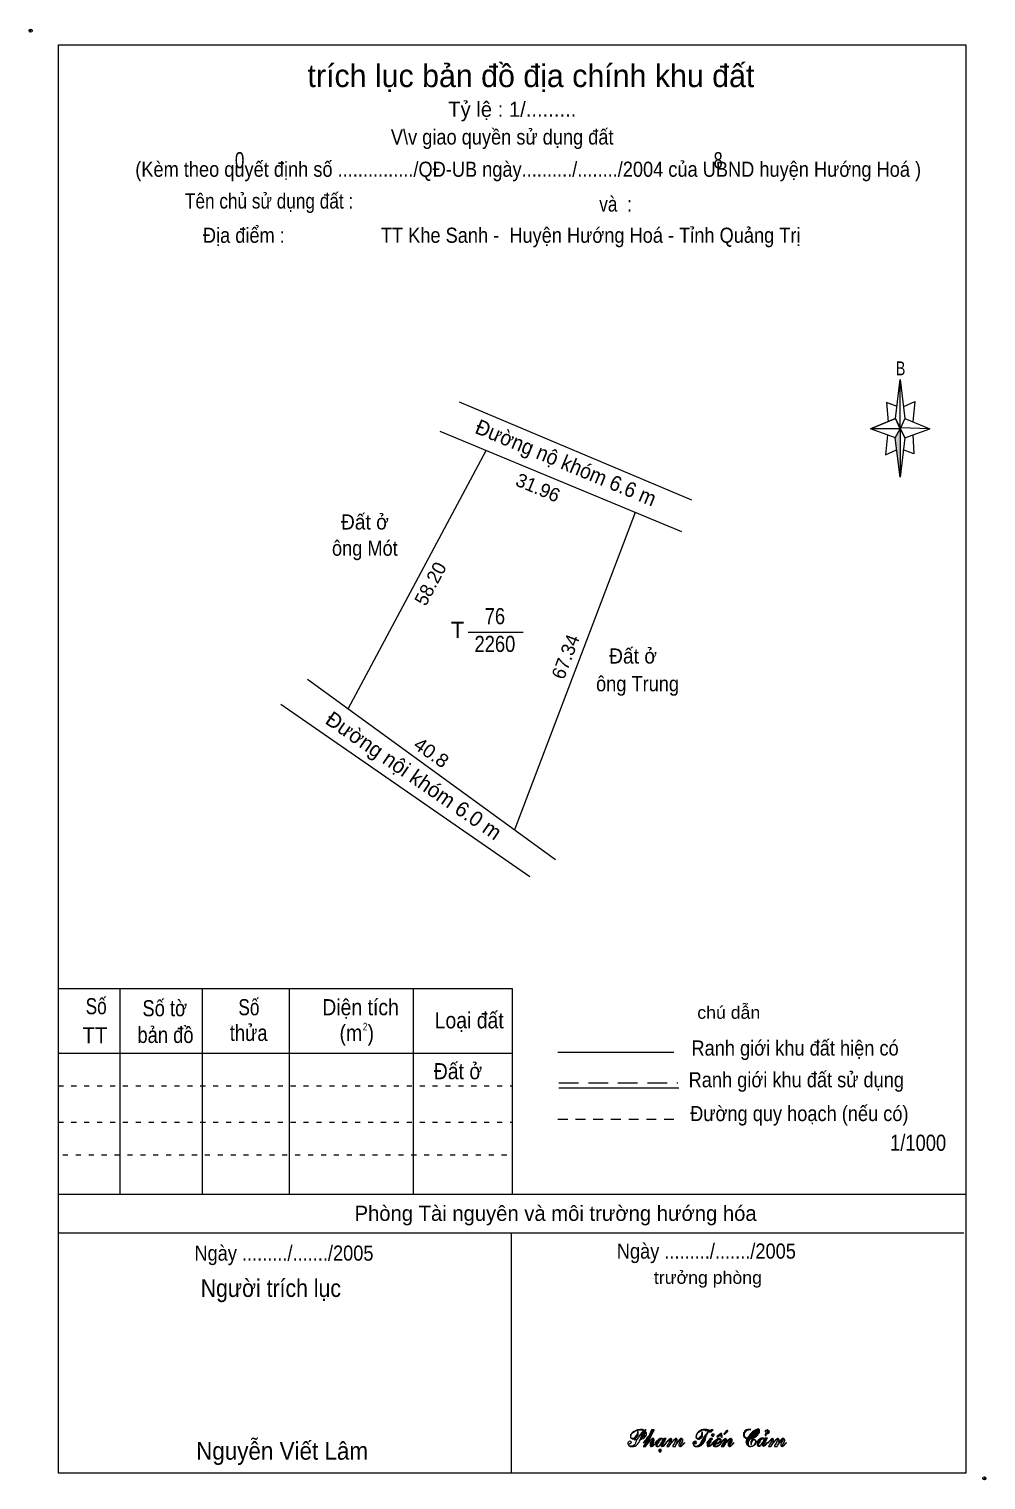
# Model space of a CAD drawing. Header units: centimetres. Extents: x 0.4 to 41.3, y 0.7 to 29.8.
# Drawn here: x 0.42 to 19.4, y 0.97 to 29.76 of the extents above; entities that cross this region are included whole.
import ezdxf
from ezdxf.enums import TextEntityAlignment as Align

# ---------------------------------------------------------------- set-up
doc = ezdxf.new("R2010")
doc.units = ezdxf.units.CM
doc.header["$LTSCALE"] = 0.13
doc.header["$PDMODE"] = 32
doc.header["$PDSIZE"] = 0.065
for name, pattern in [('DOTTED', [1.5, 0.3, -1.2]), ('MEDIUM_DASHED', [4.5, 3, -1.5]), ('SHORT_DASHED', [2.7, 1.5, -1.2])]:
    doc.linetypes.add(name, pattern=pattern)
for name, color, linetype, lineweight in [('1', 7, 'DOTTED', 13), ('22', 7, 'Continuous', 13), ('33', 7, 'Continuous', 13), ('5', 7, 'Continuous', 13)]:
    doc.layers.add(name, color=color, linetype=linetype, lineweight=lineweight)
for name, color, linetype in [('2', 7, 'Continuous'), ('34', 7, 'Continuous'), ('51', 7, 'Continuous')]:
    doc.layers.add(name, color=color, linetype=linetype)

msp = doc.modelspace()

# ---------------------------------------------------------------- hatches: boundary and pattern name
at = {"layer": '5'}
for points in [[(17.7, 21.83), (17.7, 20.87), (17.6, 21.65)], [(12.59, 1.81), (12.57, 1.8), (12.55, 1.79), (12.56, 1.82), (12.57, 1.85), (12.57, 1.87), (12.58, 1.88), (12.59, 1.9), (12.6, 1.92), (12.62, 1.94), (12.63, 1.93), (12.64, 1.9), (12.64, 1.89), (12.63, 1.88), (12.62, 1.85), (12.61, 1.83)], [(12.73, 1.87), (12.72, 1.85), (12.68, 1.81), (12.65, 1.76), (12.61, 1.71), (12.61, 1.7), (12.64, 1.75), (12.67, 1.78), (12.69, 1.81), (12.7, 1.81), (12.7, 1.81), (12.69, 1.79), (12.67, 1.75), (12.65, 1.72), (12.64, 1.7), (12.62, 1.66), (12.6, 1.63), (12.65, 1.63), (12.67, 1.66), (12.7, 1.7), (12.75, 1.76), (12.77, 1.78), (12.79, 1.79), (12.79, 1.78), (12.78, 1.76), (12.75, 1.71), (12.74, 1.69), (12.74, 1.67), (12.74, 1.65), (12.75, 1.64), (12.75, 1.63), (12.77, 1.63), (12.79, 1.64), (12.81, 1.66), (12.85, 1.7), (12.85, 1.71), (12.83, 1.68), (12.81, 1.67), (12.8, 1.65), (12.78, 1.64), (12.77, 1.64), (12.76, 1.64), (12.76, 1.64), (12.77, 1.65), (12.77, 1.65), (12.79, 1.68), (12.81, 1.72), (12.82, 1.76), (12.81, 1.78), (12.81, 1.79), (12.8, 1.79), (12.78, 1.79), (12.76, 1.77), (12.71, 1.72), (12.68, 1.69), (12.68, 1.68), (12.68, 1.69), (12.76, 1.84), (12.81, 1.94), (12.82, 1.95), (12.82, 1.96), (12.82, 1.96), (12.81, 1.96), (12.81, 1.96), (12.77, 1.96), (12.73, 1.87)], [(12.84, 1.71), (12.91, 1.71), (12.91, 1.72), (12.91, 1.72), (12.92, 1.74), (12.93, 1.76), (12.95, 1.77), (12.96, 1.79), (12.97, 1.79), (12.98, 1.79), (12.99, 1.78), (12.99, 1.77), (12.98, 1.75), (12.97, 1.71), (13.01, 1.71), (13.03, 1.74), (13.03, 1.74), (13.03, 1.74), (13.03, 1.75), (13.04, 1.75), (13.04, 1.76), (13.04, 1.76), (13.05, 1.78), (13.06, 1.79), (13.06, 1.79), (13.05, 1.79), (13.04, 1.79), (13.03, 1.79), (13.02, 1.79), (13.02, 1.79), (13.01, 1.79), (13, 1.78), (13, 1.77), (12.99, 1.78), (12.98, 1.79), (12.96, 1.79), (12.94, 1.79), (12.92, 1.78), (12.87, 1.74), (12.86, 1.73), (12.85, 1.72), (12.85, 1.72)], [(13.1, 1.75), (13.13, 1.77), (13.14, 1.79), (13.15, 1.78), (13.13, 1.74), (13.12, 1.72), (13.11, 1.7), (13.08, 1.65), (13.07, 1.63), (13.07, 1.63), (13.08, 1.63), (13.1, 1.63), (13.11, 1.63), (13.12, 1.64), (13.14, 1.67), (13.16, 1.7), (13.18, 1.72), (13.22, 1.77), (13.25, 1.79), (13.25, 1.78), (13.22, 1.7), (13.19, 1.65), (13.19, 1.63), (13.19, 1.63), (13.19, 1.63), (13.2, 1.63), (13.21, 1.63), (13.22, 1.63), (13.23, 1.63), (13.24, 1.63), (13.25, 1.66), (13.31, 1.74), (13.34, 1.78), (13.36, 1.79), (13.36, 1.78), (13.35, 1.75), (13.32, 1.71), (13.32, 1.69), (13.31, 1.68), (13.31, 1.67), (13.31, 1.65), (13.32, 1.64), (13.33, 1.63), (13.34, 1.63), (13.36, 1.64), (13.38, 1.66), (13.42, 1.7), (13.42, 1.71), (13.42, 1.7), (13.41, 1.7), (13.4, 1.69), (13.37, 1.65), (13.36, 1.64), (13.34, 1.64), (13.34, 1.64), (13.35, 1.67), (13.38, 1.72), (13.39, 1.75), (13.39, 1.77), (13.38, 1.78), (13.37, 1.79), (13.36, 1.79), (13.34, 1.79), (13.32, 1.77), (13.28, 1.72), (13.27, 1.71), (13.27, 1.71), (13.27, 1.71), (13.27, 1.71), (13.27, 1.72), (13.28, 1.76), (13.27, 1.78), (13.26, 1.79), (13.24, 1.79), (13.22, 1.77), (13.17, 1.72), (13.16, 1.71), (13.16, 1.71), (13.16, 1.71), (13.16, 1.72), (13.17, 1.77), (13.17, 1.78), (13.15, 1.79), (13.12, 1.78), (13.09, 1.74), (13.06, 1.71), (13.06, 1.7)], [(13.74, 1.69), (13.7, 1.65), (13.68, 1.64), (13.67, 1.64), (13.66, 1.63), (13.63, 1.64), (13.61, 1.65), (13.61, 1.66), (13.61, 1.68), (13.63, 1.69), (13.65, 1.69), (13.66, 1.71), (13.65, 1.73), (13.63, 1.74), (13.62, 1.73), (13.6, 1.72), (13.59, 1.71), (13.59, 1.69), (13.6, 1.67), (13.61, 1.65), (13.64, 1.63), (13.67, 1.63), (13.7, 1.63), (13.72, 1.64), (13.74, 1.65), (13.76, 1.66), (13.79, 1.69), (13.82, 1.73), (13.83, 1.75), (13.84, 1.78), (13.85, 1.83), (13.86, 1.86), (13.88, 1.89), (13.89, 1.91), (13.89, 1.91), (13.88, 1.91), (13.85, 1.88), (13.83, 1.86), (13.82, 1.84), (13.79, 1.79), (13.76, 1.74), (13.74, 1.69)], [(13.77, 1.92), (13.76, 1.88), (13.76, 1.86), (13.76, 1.86), (13.75, 1.84), (13.72, 1.81), (13.7, 1.79), (13.69, 1.79), (13.67, 1.79), (13.66, 1.8), (13.65, 1.82), (13.66, 1.85), (13.67, 1.87), (13.68, 1.9), (13.71, 1.92), (13.75, 1.95), (13.78, 1.96), (13.8, 1.96), (13.82, 1.96), (13.84, 1.95), (13.85, 1.95), (13.86, 1.95), (13.88, 1.94), (13.91, 1.92), (13.93, 1.92), (13.95, 1.92), (13.96, 1.93), (13.98, 1.95), (13.99, 1.96), (13.99, 1.96), (13.98, 1.96), (13.97, 1.96), (13.96, 1.96), (13.94, 1.95), (13.89, 1.96), (13.86, 1.97), (13.83, 1.97), (13.79, 1.97), (13.76, 1.96), (13.73, 1.94), (13.7, 1.92), (13.68, 1.9), (13.66, 1.87), (13.65, 1.85), (13.65, 1.82), (13.65, 1.81), (13.66, 1.8), (13.67, 1.79), (13.69, 1.78), (13.71, 1.78), (13.73, 1.79), (13.75, 1.8), (13.77, 1.82), (13.78, 1.84), (13.78, 1.87), (13.78, 1.9), (13.77, 1.92), (13.77, 1.92)], [(13.91, 1.76), (13.91, 1.76), (13.91, 1.75), (13.9, 1.74), (13.89, 1.71), (13.87, 1.68), (13.87, 1.66), (13.87, 1.65), (13.88, 1.64), (13.88, 1.63), (13.89, 1.63), (13.92, 1.64), (13.95, 1.66), (13.97, 1.68), (13.98, 1.7), (13.98, 1.71), (13.97, 1.69), (13.95, 1.67), (13.92, 1.64), (13.9, 1.64), (13.9, 1.64), (13.91, 1.67), (13.95, 1.74), (13.95, 1.75), (13.96, 1.77), (13.98, 1.78), (13.98, 1.79), (13.97, 1.79), (13.93, 1.79), (13.9, 1.75), (13.86, 1.7), (13.86, 1.7)], [(13.96, 1.85), (13.97, 1.84), (13.99, 1.84), (14, 1.84), (14.01, 1.87), (14.01, 1.88), (13.99, 1.88), (13.97, 1.88), (13.96, 1.87)], [(14.01, 1.73), (14, 1.73), (14, 1.72), (13.99, 1.71), (13.99, 1.71), (13.98, 1.7), (13.98, 1.7), (13.98, 1.7), (13.98, 1.69), (13.99, 1.7), (13.99, 1.7), (13.99, 1.69), (13.99, 1.69), (13.99, 1.68), (13.99, 1.68), (13.99, 1.67), (13.99, 1.66), (14, 1.64), (14.02, 1.63), (14.04, 1.63), (14.06, 1.63), (14.07, 1.63), (14.07, 1.64), (14.08, 1.64), (14.09, 1.64), (14.1, 1.65), (14.11, 1.66), (14.11, 1.66), (14.12, 1.66), (14.12, 1.67), (14.13, 1.68), (14.14, 1.68), (14.14, 1.68), (14.14, 1.69), (14.15, 1.69), (14.15, 1.7), (14.13, 1.68), (14.12, 1.67), (14.11, 1.66), (14.09, 1.65), (14.07, 1.64), (14.06, 1.64), (14.05, 1.63), (14.03, 1.64), (14.03, 1.65), (14.03, 1.66), (14.03, 1.66), (14.03, 1.67), (14.03, 1.67), (14.04, 1.68), (14.04, 1.68), (14.04, 1.68), (14.06, 1.69), (14.09, 1.69), (14.1, 1.7), (14.11, 1.71), (14.12, 1.71), (14.13, 1.72), (14.14, 1.73), (14.12, 1.73), (14.11, 1.73), (14.11, 1.72), (14.07, 1.69), (14.04, 1.69), (14.04, 1.69), (14.05, 1.71), (14.06, 1.72), (14.06, 1.73)], [(14.01, 1.73), (14.06, 1.73), (14.06, 1.74), (14.07, 1.74), (14.07, 1.75), (14.08, 1.76), (14.1, 1.78), (14.12, 1.78), (14.12, 1.78), (14.13, 1.77), (14.13, 1.75), (14.12, 1.73), (14.14, 1.73), (14.15, 1.74), (14.15, 1.76), (14.15, 1.77), (14.14, 1.78), (14.13, 1.79), (14.11, 1.79), (14.08, 1.79), (14.06, 1.77)], [(14.06, 1.83), (14.07, 1.82), (14.13, 1.85), (14.16, 1.81), (14.17, 1.82), (14.16, 1.89), (14.14, 1.89)], [(14.24, 1.79), (14.21, 1.78), (14.19, 1.75), (14.15, 1.71), (14.15, 1.7), (14.19, 1.75), (14.2, 1.77), (14.21, 1.78), (14.23, 1.79), (14.23, 1.79), (14.23, 1.78), (14.23, 1.78), (14.21, 1.74), (14.19, 1.7), (14.16, 1.65), (14.15, 1.63), (14.15, 1.63), (14.16, 1.63), (14.16, 1.63), (14.17, 1.63), (14.19, 1.63), (14.2, 1.63), (14.22, 1.66), (14.25, 1.71), (14.27, 1.72), (14.28, 1.74), (14.3, 1.77), (14.32, 1.79), (14.34, 1.79), (14.34, 1.78), (14.33, 1.75), (14.3, 1.71), (14.29, 1.69), (14.29, 1.67), (14.29, 1.65), (14.3, 1.64), (14.31, 1.63), (14.32, 1.63), (14.34, 1.64), (14.36, 1.66), (14.4, 1.7), (14.4, 1.71), (14.38, 1.69), (14.35, 1.65), (14.33, 1.64), (14.32, 1.63), (14.31, 1.64), (14.33, 1.67), (14.36, 1.72), (14.37, 1.74), (14.37, 1.75), (14.37, 1.77), (14.36, 1.78), (14.35, 1.79), (14.34, 1.79), (14.31, 1.77), (14.26, 1.72), (14.25, 1.71), (14.24, 1.7), (14.25, 1.71), (14.25, 1.72), (14.25, 1.73), (14.26, 1.75), (14.26, 1.76), (14.26, 1.77), (14.25, 1.78), (14.24, 1.79)], [(14.2, 1.88), (14.22, 1.88), (14.27, 1.92), (14.28, 1.93), (14.28, 1.94), (14.28, 1.95), (14.27, 1.95), (14.25, 1.94)], [(14.71, 1.97), (14.72, 1.97), (14.73, 1.97), (14.74, 1.97), (14.74, 1.97), (14.73, 1.97), (14.71, 1.97), (14.68, 1.97), (14.66, 1.96), (14.65, 1.96), (14.62, 1.94), (14.61, 1.92), (14.59, 1.9), (14.59, 1.87), (14.59, 1.85), (14.6, 1.83), (14.64, 1.8), (14.66, 1.79), (14.66, 1.78), (14.65, 1.77), (14.64, 1.72), (14.65, 1.7), (14.65, 1.68), (14.67, 1.66), (14.69, 1.64), (14.71, 1.63), (14.74, 1.63), (14.76, 1.64), (14.79, 1.65), (14.81, 1.66), (14.83, 1.68), (14.84, 1.71), (14.84, 1.73), (14.84, 1.75), (14.83, 1.76), (14.82, 1.77), (14.8, 1.77), (14.78, 1.77), (14.76, 1.76), (14.74, 1.73), (14.74, 1.7), (14.74, 1.7), (14.74, 1.68), (14.75, 1.67), (14.75, 1.68), (14.75, 1.7), (14.75, 1.71), (14.76, 1.72), (14.77, 1.74), (14.78, 1.76), (14.81, 1.77), (14.82, 1.76), (14.83, 1.75), (14.84, 1.73), (14.83, 1.71), (14.82, 1.69), (14.81, 1.67), (14.79, 1.65), (14.77, 1.63), (14.74, 1.63), (14.72, 1.63), (14.7, 1.64), (14.69, 1.66), (14.69, 1.68), (14.69, 1.71), (14.7, 1.74), (14.73, 1.79), (14.76, 1.79), (14.78, 1.8), (14.82, 1.82), (14.85, 1.84), (14.87, 1.86), (14.89, 1.89), (14.91, 1.91), (14.91, 1.94), (14.91, 1.96), (14.9, 1.97), (14.89, 1.98), (14.88, 1.98), (14.85, 1.97), (14.81, 1.95), (14.77, 1.92), (14.74, 1.89), (14.72, 1.87), (14.71, 1.85), (14.69, 1.83), (14.68, 1.81), (14.67, 1.8), (14.67, 1.79), (14.65, 1.8), (14.62, 1.82), (14.61, 1.83), (14.61, 1.85), (14.61, 1.88), (14.62, 1.9), (14.64, 1.93), (14.66, 1.95), (14.69, 1.96)], [(14.85, 1.86), (14.81, 1.83), (14.77, 1.81), (14.75, 1.8), (14.73, 1.8), (14.75, 1.84), (14.8, 1.91), (14.82, 1.94), (14.84, 1.96), (14.86, 1.97), (14.88, 1.97), (14.89, 1.97), (14.9, 1.95), (14.89, 1.93), (14.88, 1.91)], [(14.85, 1.72), (14.92, 1.72), (14.92, 1.73), (14.92, 1.73), (14.93, 1.75), (14.94, 1.77), (14.96, 1.78), (14.97, 1.8), (14.98, 1.8), (14.99, 1.8), (15, 1.79), (15, 1.78), (14.99, 1.76), (14.98, 1.72), (15.02, 1.72), (15.04, 1.75), (15.04, 1.75), (15.04, 1.75), (15.04, 1.76), (15.05, 1.76), (15.05, 1.77), (15.05, 1.77), (15.06, 1.79), (15.07, 1.8), (15.07, 1.8), (15.06, 1.8), (15.05, 1.8), (15.04, 1.8), (15.03, 1.8), (15.03, 1.8), (15.02, 1.8), (15.01, 1.79), (15.01, 1.78), (15, 1.79), (14.99, 1.8), (14.97, 1.8), (14.95, 1.8), (14.93, 1.79), (14.88, 1.75), (14.87, 1.74), (14.86, 1.73), (14.86, 1.73)], [(15.02, 1.86), (15.02, 1.86), (15.02, 1.85), (15.03, 1.85), (15.03, 1.85), (15.03, 1.85), (15.04, 1.85), (15.04, 1.85), (15.04, 1.85), (15.04, 1.86), (15.03, 1.86), (15.03, 1.86), (15.03, 1.87), (15.03, 1.87), (15.03, 1.87), (15.03, 1.88), (15.04, 1.88), (15.05, 1.88), (15.06, 1.89), (15.07, 1.89), (15.08, 1.89), (15.09, 1.9), (15.1, 1.9), (15.1, 1.91), (15.11, 1.92), (15.11, 1.93), (15.1, 1.93), (15.1, 1.94), (15.1, 1.94), (15.09, 1.95), (15.09, 1.95), (15.08, 1.95), (15.07, 1.96), (15.06, 1.96), (15.05, 1.95), (15.04, 1.95), (15.03, 1.95), (15.03, 1.95), (15.02, 1.94), (15.02, 1.94), (15.02, 1.93), (15.02, 1.93), (15.02, 1.92), (15.03, 1.92), (15.03, 1.93), (15.04, 1.94), (15.05, 1.94), (15.06, 1.94), (15.07, 1.94), (15.07, 1.94), (15.08, 1.93), (15.08, 1.92), (15.07, 1.92), (15.07, 1.91), (15.05, 1.9), (15.04, 1.89), (15.03, 1.89), (15.03, 1.88), (15.02, 1.88), (15.02, 1.88), (15.02, 1.88), (15.02, 1.87)], [(15.12, 1.75), (15.15, 1.77), (15.16, 1.79), (15.17, 1.78), (15.15, 1.74), (15.14, 1.72), (15.13, 1.7), (15.1, 1.65), (15.09, 1.63), (15.09, 1.63), (15.1, 1.63), (15.12, 1.63), (15.13, 1.63), (15.14, 1.64), (15.16, 1.67), (15.18, 1.7), (15.2, 1.72), (15.24, 1.77), (15.27, 1.79), (15.27, 1.78), (15.24, 1.7), (15.21, 1.65), (15.21, 1.63), (15.21, 1.63), (15.21, 1.63), (15.22, 1.63), (15.23, 1.63), (15.24, 1.63), (15.25, 1.63), (15.26, 1.63), (15.27, 1.66), (15.33, 1.74), (15.36, 1.78), (15.38, 1.79), (15.38, 1.78), (15.37, 1.75), (15.34, 1.71), (15.34, 1.69), (15.33, 1.68), (15.33, 1.67), (15.33, 1.65), (15.34, 1.64), (15.35, 1.63), (15.36, 1.63), (15.38, 1.64), (15.4, 1.66), (15.44, 1.7), (15.44, 1.71), (15.44, 1.7), (15.43, 1.7), (15.42, 1.69), (15.39, 1.65), (15.38, 1.64), (15.36, 1.64), (15.36, 1.64), (15.37, 1.67), (15.4, 1.72), (15.41, 1.75), (15.41, 1.77), (15.4, 1.78), (15.39, 1.79), (15.38, 1.79), (15.36, 1.79), (15.34, 1.77), (15.3, 1.72), (15.29, 1.71), (15.29, 1.71), (15.29, 1.71), (15.29, 1.71), (15.29, 1.72), (15.3, 1.76), (15.29, 1.78), (15.28, 1.79), (15.26, 1.79), (15.24, 1.77), (15.19, 1.72), (15.18, 1.71), (15.18, 1.71), (15.18, 1.71), (15.18, 1.72), (15.19, 1.77), (15.19, 1.78), (15.17, 1.79), (15.14, 1.78), (15.11, 1.74), (15.08, 1.71), (15.08, 1.7)], [(12.84, 1.71), (12.84, 1.71), (12.84, 1.71), (12.84, 1.7), (12.84, 1.7), (12.85, 1.7), (12.85, 1.71), (12.85, 1.71), (12.85, 1.71), (12.85, 1.69), (12.85, 1.68), (12.85, 1.66), (12.86, 1.64), (12.87, 1.63), (12.89, 1.63), (12.9, 1.63), (12.92, 1.64), (12.94, 1.66), (12.95, 1.67), (12.95, 1.68), (12.95, 1.66), (12.96, 1.65), (12.96, 1.64), (12.97, 1.63), (12.98, 1.63), (13.01, 1.64), (13.04, 1.67), (13.06, 1.7), (13.06, 1.71), (13.03, 1.68), (13.02, 1.66), (13.01, 1.65), (13, 1.64), (12.99, 1.64), (12.98, 1.64), (12.98, 1.64), (12.98, 1.65), (12.99, 1.66), (13.01, 1.71), (12.97, 1.71), (12.96, 1.71), (12.95, 1.69), (12.94, 1.68), (12.93, 1.66), (12.91, 1.64), (12.89, 1.63), (12.88, 1.64), (12.88, 1.65), (12.88, 1.67), (12.9, 1.7), (12.91, 1.71)], [(12.91, 1.54), (12.91, 1.54), (12.92, 1.53), (12.93, 1.52), (12.95, 1.53), (12.96, 1.54), (12.96, 1.56), (12.96, 1.57), (12.94, 1.57), (12.93, 1.57), (12.92, 1.57), (12.91, 1.56)], [(14.85, 1.72), (14.85, 1.72), (14.85, 1.72), (14.85, 1.71), (14.85, 1.71), (14.86, 1.71), (14.86, 1.72), (14.86, 1.72), (14.86, 1.72), (14.86, 1.7), (14.86, 1.69), (14.86, 1.67), (14.87, 1.65), (14.88, 1.64), (14.9, 1.64), (14.91, 1.64), (14.93, 1.65), (14.95, 1.67), (14.96, 1.68), (14.96, 1.69), (14.96, 1.67), (14.97, 1.66), (14.97, 1.65), (14.98, 1.64), (14.99, 1.64), (15.02, 1.65), (15.05, 1.68), (15.07, 1.71), (15.07, 1.72), (15.04, 1.69), (15.03, 1.67), (15.02, 1.66), (15.01, 1.65), (15, 1.65), (14.99, 1.65), (14.99, 1.65), (14.99, 1.66), (15, 1.67), (15.02, 1.72), (14.98, 1.72), (14.97, 1.72), (14.96, 1.7), (14.95, 1.69), (14.94, 1.67), (14.92, 1.65), (14.9, 1.64), (14.89, 1.65), (14.89, 1.66), (14.89, 1.68), (14.91, 1.71), (14.92, 1.72)]]:
    msp.add_hatch(color=256, dxfattribs=at).paths.add_polyline_path(points)

# ---------------------------------------------------------------- linework, layer by layer
at = {"layer": '1', "linetype": 'Continuous'}
msp.add_line((5.94, 16.86), (10.86, 13.28), dxfattribs=at)
at = {"layer": '1'}
for p, q in [((1, 8.79), (10, 8.79)), ((1, 8.07), (10, 8.07)), ((1.09, 7.42), (10, 7.42))]:
    msp.add_line(p, q, dxfattribs=at)
at = {"layer": '22'}
for p, q in [((13.57, 20.41), (8.96, 22.36)), ((8.57, 21.78), (13.36, 19.79)), ((6.75, 16.27), (9.49, 21.4)), ((12.44, 20.17), (10.05, 13.87)), ((10.35, 12.94), (5.41, 16.36))]:
    msp.add_line(p, q, dxfattribs=at)
at = {"layer": '33'}
msp.add_line((9.13, 17.79), (10.22, 17.79), dxfattribs=at)
at = {"layer": '5'}
for p, q in [((17.61, 22.03), (17.7, 22.81)), ((17.79, 22.03), (18.29, 21.83)), ((17.61, 21.65), (17.11, 21.83)), ((17.79, 21.65), (17.7, 20.87)), ((17.95, 21.71), (17.97, 21.33)), ((17.97, 21.33), (17.76, 21.41)), ((1, 10.72), (10, 10.72)), ((2.22, 10.72), (2.22, 6.64)), ((3.85, 10.72), (3.85, 6.64)), ((5.58, 10.72), (5.58, 6.64)), ((8.04, 10.72), (8.04, 6.64)), ((10, 10.72), (10, 6.64)), ((1, 9.44), (10, 9.44)), ((10.91, 9.46), (13.21, 9.46)), ((10.93, 8.75), (13.31, 8.75)), ((1, 6.64), (19, 6.64)), ((1, 5.87), (18.96, 5.87)), ((9.98, 5.87), (9.98, 1.1))]:
    msp.add_line(p, q, dxfattribs=at)
at = {"layer": '5', "linetype": 'MEDIUM_DASHED'}
msp.add_line((10.93, 8.85), (13.29, 8.85), dxfattribs=at)
at = {"layer": '5', "linetype": 'SHORT_DASHED'}
msp.add_line((10.91, 8.13), (13.29, 8.13), dxfattribs=at)
at = {"layer": '5'}
for points in [[(1, 29.45), (19, 29.45), (19, 1.1), (1, 1.1)], [(17.7, 22.81), (17.79, 22.03), (17.7, 21.83)], [(17.7, 21.83), (17.11, 21.83), (17.61, 22.03), (17.79, 21.65), (18.29, 21.83), (17.7, 21.85)], [(17.7, 21.83), (17.7, 20.87), (17.6, 21.65)], [(12.59, 1.81), (12.57, 1.8), (12.55, 1.79), (12.56, 1.82), (12.57, 1.85), (12.57, 1.87), (12.58, 1.88), (12.59, 1.9), (12.6, 1.92), (12.62, 1.94), (12.63, 1.93), (12.64, 1.9), (12.64, 1.89), (12.63, 1.88), (12.62, 1.85), (12.61, 1.83)], [(12.73, 1.87), (12.72, 1.85), (12.68, 1.81), (12.65, 1.76), (12.61, 1.71), (12.61, 1.7), (12.64, 1.75), (12.67, 1.78), (12.69, 1.81), (12.7, 1.81), (12.7, 1.81), (12.69, 1.79), (12.67, 1.75), (12.65, 1.72), (12.64, 1.7), (12.62, 1.66), (12.6, 1.63), (12.65, 1.63), (12.67, 1.66), (12.7, 1.7), (12.75, 1.76), (12.77, 1.78), (12.79, 1.79), (12.79, 1.78), (12.78, 1.76), (12.75, 1.71), (12.74, 1.69), (12.74, 1.67), (12.74, 1.65), (12.75, 1.64), (12.75, 1.63), (12.77, 1.63), (12.79, 1.64), (12.81, 1.66), (12.85, 1.7), (12.85, 1.71), (12.83, 1.68), (12.81, 1.67), (12.8, 1.65), (12.78, 1.64), (12.77, 1.64), (12.76, 1.64), (12.76, 1.64), (12.77, 1.65), (12.77, 1.65), (12.79, 1.68), (12.81, 1.72), (12.82, 1.76), (12.81, 1.78), (12.81, 1.79), (12.8, 1.79), (12.78, 1.79), (12.76, 1.77), (12.71, 1.72), (12.68, 1.69), (12.68, 1.68), (12.68, 1.69), (12.76, 1.84), (12.81, 1.94), (12.82, 1.95), (12.82, 1.96), (12.82, 1.96), (12.81, 1.96), (12.81, 1.96), (12.77, 1.96), (12.73, 1.87)], [(12.84, 1.71), (12.91, 1.71), (12.91, 1.72), (12.91, 1.72), (12.92, 1.74), (12.93, 1.76), (12.95, 1.77), (12.96, 1.79), (12.97, 1.79), (12.98, 1.79), (12.99, 1.78), (12.99, 1.77), (12.98, 1.75), (12.97, 1.71), (13.01, 1.71), (13.03, 1.74), (13.03, 1.74), (13.03, 1.74), (13.03, 1.75), (13.04, 1.75), (13.04, 1.76), (13.04, 1.76), (13.05, 1.78), (13.06, 1.79), (13.06, 1.79), (13.05, 1.79), (13.04, 1.79), (13.03, 1.79), (13.02, 1.79), (13.02, 1.79), (13.01, 1.79), (13, 1.78), (13, 1.77), (12.99, 1.78), (12.98, 1.79), (12.96, 1.79), (12.94, 1.79), (12.92, 1.78), (12.87, 1.74), (12.86, 1.73), (12.85, 1.72), (12.85, 1.72)], [(13.1, 1.75), (13.13, 1.77), (13.14, 1.79), (13.15, 1.78), (13.13, 1.74), (13.12, 1.72), (13.11, 1.7), (13.08, 1.65), (13.07, 1.63), (13.07, 1.63), (13.08, 1.63), (13.1, 1.63), (13.11, 1.63), (13.12, 1.64), (13.14, 1.67), (13.16, 1.7), (13.18, 1.72), (13.22, 1.77), (13.25, 1.79), (13.25, 1.78), (13.22, 1.7), (13.19, 1.65), (13.19, 1.63), (13.19, 1.63), (13.19, 1.63), (13.2, 1.63), (13.21, 1.63), (13.22, 1.63), (13.23, 1.63), (13.24, 1.63), (13.25, 1.66), (13.31, 1.74), (13.34, 1.78), (13.36, 1.79), (13.36, 1.78), (13.35, 1.75), (13.32, 1.71), (13.32, 1.69), (13.31, 1.68), (13.31, 1.67), (13.31, 1.65), (13.32, 1.64), (13.33, 1.63), (13.34, 1.63), (13.36, 1.64), (13.38, 1.66), (13.42, 1.7), (13.42, 1.71), (13.42, 1.7), (13.41, 1.7), (13.4, 1.69), (13.37, 1.65), (13.36, 1.64), (13.34, 1.64), (13.34, 1.64), (13.35, 1.67), (13.38, 1.72), (13.39, 1.75), (13.39, 1.77), (13.38, 1.78), (13.37, 1.79), (13.36, 1.79), (13.34, 1.79), (13.32, 1.77), (13.28, 1.72), (13.27, 1.71), (13.27, 1.71), (13.27, 1.71), (13.27, 1.71), (13.27, 1.72), (13.28, 1.76), (13.27, 1.78), (13.26, 1.79), (13.24, 1.79), (13.22, 1.77), (13.17, 1.72), (13.16, 1.71), (13.16, 1.71), (13.16, 1.71), (13.16, 1.72), (13.17, 1.77), (13.17, 1.78), (13.15, 1.79), (13.12, 1.78), (13.09, 1.74), (13.06, 1.71), (13.06, 1.7)], [(13.74, 1.69), (13.7, 1.65), (13.68, 1.64), (13.67, 1.64), (13.66, 1.63), (13.63, 1.64), (13.61, 1.65), (13.61, 1.66), (13.61, 1.68), (13.63, 1.69), (13.65, 1.69), (13.66, 1.71), (13.65, 1.73), (13.63, 1.74), (13.62, 1.73), (13.6, 1.72), (13.59, 1.71), (13.59, 1.69), (13.6, 1.67), (13.61, 1.65), (13.64, 1.63), (13.67, 1.63), (13.7, 1.63), (13.72, 1.64), (13.74, 1.65), (13.76, 1.66), (13.79, 1.69), (13.82, 1.73), (13.83, 1.75), (13.84, 1.78), (13.85, 1.83), (13.86, 1.86), (13.88, 1.89), (13.89, 1.91), (13.89, 1.91), (13.88, 1.91), (13.85, 1.88), (13.83, 1.86), (13.82, 1.84), (13.79, 1.79), (13.76, 1.74), (13.74, 1.69)], [(13.77, 1.92), (13.76, 1.88), (13.76, 1.86), (13.76, 1.86), (13.75, 1.84), (13.72, 1.81), (13.7, 1.79), (13.69, 1.79), (13.67, 1.79), (13.66, 1.8), (13.65, 1.82), (13.66, 1.85), (13.67, 1.87), (13.68, 1.9), (13.71, 1.92), (13.75, 1.95), (13.78, 1.96), (13.8, 1.96), (13.82, 1.96), (13.84, 1.95), (13.85, 1.95), (13.86, 1.95), (13.88, 1.94), (13.91, 1.92), (13.93, 1.92), (13.95, 1.92), (13.96, 1.93), (13.98, 1.95), (13.99, 1.96), (13.99, 1.96), (13.98, 1.96), (13.97, 1.96), (13.96, 1.96), (13.94, 1.95), (13.89, 1.96), (13.86, 1.97), (13.83, 1.97), (13.79, 1.97), (13.76, 1.96), (13.73, 1.94), (13.7, 1.92), (13.68, 1.9), (13.66, 1.87), (13.65, 1.85), (13.65, 1.82), (13.65, 1.81), (13.66, 1.8), (13.67, 1.79), (13.69, 1.78), (13.71, 1.78), (13.73, 1.79), (13.75, 1.8), (13.77, 1.82), (13.78, 1.84), (13.78, 1.87), (13.78, 1.9), (13.77, 1.92), (13.77, 1.92)], [(13.91, 1.76), (13.91, 1.76), (13.91, 1.75), (13.9, 1.74), (13.89, 1.71), (13.87, 1.68), (13.87, 1.66), (13.87, 1.65), (13.88, 1.64), (13.88, 1.63), (13.89, 1.63), (13.92, 1.64), (13.95, 1.66), (13.97, 1.68), (13.98, 1.7), (13.98, 1.71), (13.97, 1.69), (13.95, 1.67), (13.92, 1.64), (13.9, 1.64), (13.9, 1.64), (13.91, 1.67), (13.95, 1.74), (13.95, 1.75), (13.96, 1.77), (13.98, 1.78), (13.98, 1.79), (13.97, 1.79), (13.93, 1.79), (13.9, 1.75), (13.86, 1.7), (13.86, 1.7)], [(13.96, 1.85), (13.97, 1.84), (13.99, 1.84), (14, 1.84), (14.01, 1.87), (14.01, 1.88), (13.99, 1.88), (13.97, 1.88), (13.96, 1.87)], [(14.01, 1.73), (14, 1.73), (14, 1.72), (13.99, 1.71), (13.99, 1.71), (13.98, 1.7), (13.98, 1.7), (13.98, 1.7), (13.98, 1.69), (13.99, 1.7), (13.99, 1.7), (13.99, 1.69), (13.99, 1.69), (13.99, 1.68), (13.99, 1.68), (13.99, 1.67), (13.99, 1.66), (14, 1.64), (14.02, 1.63), (14.04, 1.63), (14.06, 1.63), (14.07, 1.63), (14.07, 1.64), (14.08, 1.64), (14.09, 1.64), (14.1, 1.65), (14.11, 1.66), (14.11, 1.66), (14.12, 1.66), (14.12, 1.67), (14.13, 1.68), (14.14, 1.68), (14.14, 1.68), (14.14, 1.69), (14.15, 1.69), (14.15, 1.7), (14.13, 1.68), (14.12, 1.67), (14.11, 1.66), (14.09, 1.65), (14.07, 1.64), (14.06, 1.64), (14.05, 1.63), (14.03, 1.64), (14.03, 1.65), (14.03, 1.66), (14.03, 1.66), (14.03, 1.67), (14.03, 1.67), (14.04, 1.68), (14.04, 1.68), (14.04, 1.68), (14.06, 1.69), (14.09, 1.69), (14.1, 1.7), (14.11, 1.71), (14.12, 1.71), (14.13, 1.72), (14.14, 1.73), (14.12, 1.73), (14.11, 1.73), (14.11, 1.72), (14.07, 1.69), (14.04, 1.69), (14.04, 1.69), (14.05, 1.71), (14.06, 1.72), (14.06, 1.73)], [(14.01, 1.73), (14.06, 1.73), (14.06, 1.74), (14.07, 1.74), (14.07, 1.75), (14.08, 1.76), (14.1, 1.78), (14.12, 1.78), (14.12, 1.78), (14.13, 1.77), (14.13, 1.75), (14.12, 1.73), (14.14, 1.73), (14.15, 1.74), (14.15, 1.76), (14.15, 1.77), (14.14, 1.78), (14.13, 1.79), (14.11, 1.79), (14.08, 1.79), (14.06, 1.77)], [(14.06, 1.83), (14.07, 1.82), (14.13, 1.85), (14.16, 1.81), (14.17, 1.82), (14.16, 1.89), (14.14, 1.89)], [(14.24, 1.79), (14.21, 1.78), (14.19, 1.75), (14.15, 1.71), (14.15, 1.7), (14.19, 1.75), (14.2, 1.77), (14.21, 1.78), (14.23, 1.79), (14.23, 1.79), (14.23, 1.78), (14.23, 1.78), (14.21, 1.74), (14.19, 1.7), (14.16, 1.65), (14.15, 1.63), (14.15, 1.63), (14.16, 1.63), (14.16, 1.63), (14.17, 1.63), (14.19, 1.63), (14.2, 1.63), (14.22, 1.66), (14.25, 1.71), (14.27, 1.72), (14.28, 1.74), (14.3, 1.77), (14.32, 1.79), (14.34, 1.79), (14.34, 1.78), (14.33, 1.75), (14.3, 1.71), (14.29, 1.69), (14.29, 1.67), (14.29, 1.65), (14.3, 1.64), (14.31, 1.63), (14.32, 1.63), (14.34, 1.64), (14.36, 1.66), (14.4, 1.7), (14.4, 1.71), (14.38, 1.69), (14.35, 1.65), (14.33, 1.64), (14.32, 1.63), (14.31, 1.64), (14.33, 1.67), (14.36, 1.72), (14.37, 1.74), (14.37, 1.75), (14.37, 1.77), (14.36, 1.78), (14.35, 1.79), (14.34, 1.79), (14.31, 1.77), (14.26, 1.72), (14.25, 1.71), (14.24, 1.7), (14.25, 1.71), (14.25, 1.72), (14.25, 1.73), (14.26, 1.75), (14.26, 1.76), (14.26, 1.77), (14.25, 1.78), (14.24, 1.79)], [(14.2, 1.88), (14.22, 1.88), (14.27, 1.92), (14.28, 1.93), (14.28, 1.94), (14.28, 1.95), (14.27, 1.95), (14.25, 1.94)], [(14.71, 1.97), (14.72, 1.97), (14.73, 1.97), (14.74, 1.97), (14.74, 1.97), (14.73, 1.97), (14.71, 1.97), (14.68, 1.97), (14.66, 1.96), (14.65, 1.96), (14.62, 1.94), (14.61, 1.92), (14.59, 1.9), (14.59, 1.87), (14.59, 1.85), (14.6, 1.83), (14.64, 1.8), (14.66, 1.79), (14.66, 1.78), (14.65, 1.77), (14.64, 1.72), (14.65, 1.7), (14.65, 1.68), (14.67, 1.66), (14.69, 1.64), (14.71, 1.63), (14.74, 1.63), (14.76, 1.64), (14.79, 1.65), (14.81, 1.66), (14.83, 1.68), (14.84, 1.71), (14.84, 1.73), (14.84, 1.75), (14.83, 1.76), (14.82, 1.77), (14.8, 1.77), (14.78, 1.77), (14.76, 1.76), (14.74, 1.73), (14.74, 1.7), (14.74, 1.7), (14.74, 1.68), (14.75, 1.67), (14.75, 1.68), (14.75, 1.7), (14.75, 1.71), (14.76, 1.72), (14.77, 1.74), (14.78, 1.76), (14.81, 1.77), (14.82, 1.76), (14.83, 1.75), (14.84, 1.73), (14.83, 1.71), (14.82, 1.69), (14.81, 1.67), (14.79, 1.65), (14.77, 1.63), (14.74, 1.63), (14.72, 1.63), (14.7, 1.64), (14.69, 1.66), (14.69, 1.68), (14.69, 1.71), (14.7, 1.74), (14.73, 1.79), (14.76, 1.79), (14.78, 1.8), (14.82, 1.82), (14.85, 1.84), (14.87, 1.86), (14.89, 1.89), (14.91, 1.91), (14.91, 1.94), (14.91, 1.96), (14.9, 1.97), (14.89, 1.98), (14.88, 1.98), (14.85, 1.97), (14.81, 1.95), (14.77, 1.92), (14.74, 1.89), (14.72, 1.87), (14.71, 1.85), (14.69, 1.83), (14.68, 1.81), (14.67, 1.8), (14.67, 1.79), (14.65, 1.8), (14.62, 1.82), (14.61, 1.83), (14.61, 1.85), (14.61, 1.88), (14.62, 1.9), (14.64, 1.93), (14.66, 1.95), (14.69, 1.96)], [(14.85, 1.86), (14.81, 1.83), (14.77, 1.81), (14.75, 1.8), (14.73, 1.8), (14.75, 1.84), (14.8, 1.91), (14.82, 1.94), (14.84, 1.96), (14.86, 1.97), (14.88, 1.97), (14.89, 1.97), (14.9, 1.95), (14.89, 1.93), (14.88, 1.91)], [(14.85, 1.72), (14.92, 1.72), (14.92, 1.73), (14.92, 1.73), (14.93, 1.75), (14.94, 1.77), (14.96, 1.78), (14.97, 1.8), (14.98, 1.8), (14.99, 1.8), (15, 1.79), (15, 1.78), (14.99, 1.76), (14.98, 1.72), (15.02, 1.72), (15.04, 1.75), (15.04, 1.75), (15.04, 1.75), (15.04, 1.76), (15.05, 1.76), (15.05, 1.77), (15.05, 1.77), (15.06, 1.79), (15.07, 1.8), (15.07, 1.8), (15.06, 1.8), (15.05, 1.8), (15.04, 1.8), (15.03, 1.8), (15.03, 1.8), (15.02, 1.8), (15.01, 1.79), (15.01, 1.78), (15, 1.79), (14.99, 1.8), (14.97, 1.8), (14.95, 1.8), (14.93, 1.79), (14.88, 1.75), (14.87, 1.74), (14.86, 1.73), (14.86, 1.73)], [(15.02, 1.86), (15.02, 1.86), (15.02, 1.85), (15.03, 1.85), (15.03, 1.85), (15.03, 1.85), (15.04, 1.85), (15.04, 1.85), (15.04, 1.85), (15.04, 1.86), (15.03, 1.86), (15.03, 1.86), (15.03, 1.87), (15.03, 1.87), (15.03, 1.87), (15.03, 1.88), (15.04, 1.88), (15.05, 1.88), (15.06, 1.89), (15.07, 1.89), (15.08, 1.89), (15.09, 1.9), (15.1, 1.9), (15.1, 1.91), (15.11, 1.92), (15.11, 1.93), (15.1, 1.93), (15.1, 1.94), (15.1, 1.94), (15.09, 1.95), (15.09, 1.95), (15.08, 1.95), (15.07, 1.96), (15.06, 1.96), (15.05, 1.95), (15.04, 1.95), (15.03, 1.95), (15.03, 1.95), (15.02, 1.94), (15.02, 1.94), (15.02, 1.93), (15.02, 1.93), (15.02, 1.92), (15.03, 1.92), (15.03, 1.93), (15.04, 1.94), (15.05, 1.94), (15.06, 1.94), (15.07, 1.94), (15.07, 1.94), (15.08, 1.93), (15.08, 1.92), (15.07, 1.92), (15.07, 1.91), (15.05, 1.9), (15.04, 1.89), (15.03, 1.89), (15.03, 1.88), (15.02, 1.88), (15.02, 1.88), (15.02, 1.88), (15.02, 1.87)], [(15.12, 1.75), (15.15, 1.77), (15.16, 1.79), (15.17, 1.78), (15.15, 1.74), (15.14, 1.72), (15.13, 1.7), (15.1, 1.65), (15.09, 1.63), (15.09, 1.63), (15.1, 1.63), (15.12, 1.63), (15.13, 1.63), (15.14, 1.64), (15.16, 1.67), (15.18, 1.7), (15.2, 1.72), (15.24, 1.77), (15.27, 1.79), (15.27, 1.78), (15.24, 1.7), (15.21, 1.65), (15.21, 1.63), (15.21, 1.63), (15.21, 1.63), (15.22, 1.63), (15.23, 1.63), (15.24, 1.63), (15.25, 1.63), (15.26, 1.63), (15.27, 1.66), (15.33, 1.74), (15.36, 1.78), (15.38, 1.79), (15.38, 1.78), (15.37, 1.75), (15.34, 1.71), (15.34, 1.69), (15.33, 1.68), (15.33, 1.67), (15.33, 1.65), (15.34, 1.64), (15.35, 1.63), (15.36, 1.63), (15.38, 1.64), (15.4, 1.66), (15.44, 1.7), (15.44, 1.71), (15.44, 1.7), (15.43, 1.7), (15.42, 1.69), (15.39, 1.65), (15.38, 1.64), (15.36, 1.64), (15.36, 1.64), (15.37, 1.67), (15.4, 1.72), (15.41, 1.75), (15.41, 1.77), (15.4, 1.78), (15.39, 1.79), (15.38, 1.79), (15.36, 1.79), (15.34, 1.77), (15.3, 1.72), (15.29, 1.71), (15.29, 1.71), (15.29, 1.71), (15.29, 1.71), (15.29, 1.72), (15.3, 1.76), (15.29, 1.78), (15.28, 1.79), (15.26, 1.79), (15.24, 1.77), (15.19, 1.72), (15.18, 1.71), (15.18, 1.71), (15.18, 1.71), (15.18, 1.72), (15.19, 1.77), (15.19, 1.78), (15.17, 1.79), (15.14, 1.78), (15.11, 1.74), (15.08, 1.71), (15.08, 1.7)], [(12.84, 1.71), (12.84, 1.71), (12.84, 1.71), (12.84, 1.7), (12.84, 1.7), (12.85, 1.7), (12.85, 1.71), (12.85, 1.71), (12.85, 1.71), (12.85, 1.69), (12.85, 1.68), (12.85, 1.66), (12.86, 1.64), (12.87, 1.63), (12.89, 1.63), (12.9, 1.63), (12.92, 1.64), (12.94, 1.66), (12.95, 1.67), (12.95, 1.68), (12.95, 1.66), (12.96, 1.65), (12.96, 1.64), (12.97, 1.63), (12.98, 1.63), (13.01, 1.64), (13.04, 1.67), (13.06, 1.7), (13.06, 1.71), (13.03, 1.68), (13.02, 1.66), (13.01, 1.65), (13, 1.64), (12.99, 1.64), (12.98, 1.64), (12.98, 1.64), (12.98, 1.65), (12.99, 1.66), (13.01, 1.71), (12.97, 1.71), (12.96, 1.71), (12.95, 1.69), (12.94, 1.68), (12.93, 1.66), (12.91, 1.64), (12.89, 1.63), (12.88, 1.64), (12.88, 1.65), (12.88, 1.67), (12.9, 1.7), (12.91, 1.71)], [(12.91, 1.54), (12.91, 1.54), (12.92, 1.53), (12.93, 1.52), (12.95, 1.53), (12.96, 1.54), (12.96, 1.56), (12.96, 1.57), (12.94, 1.57), (12.93, 1.57), (12.92, 1.57), (12.91, 1.56)], [(14.85, 1.72), (14.85, 1.72), (14.85, 1.72), (14.85, 1.71), (14.85, 1.71), (14.86, 1.71), (14.86, 1.72), (14.86, 1.72), (14.86, 1.72), (14.86, 1.7), (14.86, 1.69), (14.86, 1.67), (14.87, 1.65), (14.88, 1.64), (14.9, 1.64), (14.91, 1.64), (14.93, 1.65), (14.95, 1.67), (14.96, 1.68), (14.96, 1.69), (14.96, 1.67), (14.97, 1.66), (14.97, 1.65), (14.98, 1.64), (14.99, 1.64), (15.02, 1.65), (15.05, 1.68), (15.07, 1.71), (15.07, 1.72), (15.04, 1.69), (15.03, 1.67), (15.02, 1.66), (15.01, 1.65), (15, 1.65), (14.99, 1.65), (14.99, 1.65), (14.99, 1.66), (15, 1.67), (15.02, 1.72), (14.98, 1.72), (14.97, 1.72), (14.96, 1.7), (14.95, 1.69), (14.94, 1.67), (14.92, 1.65), (14.9, 1.64), (14.89, 1.65), (14.89, 1.66), (14.89, 1.68), (14.91, 1.71), (14.92, 1.72)]]:
    msp.add_lwpolyline(points, close=True, dxfattribs=at)
for points in [[(17.64, 22.27), (17.43, 22.35), (17.46, 21.97)], [(17.77, 22.27), (17.99, 22.37), (17.95, 21.97)], [(17.7, 21.83), (17.61, 22.03), (17.11, 21.83)], [(17.45, 21.71), (17.41, 21.31), (17.63, 21.41)], [(17.7, 21.83), (17.79, 21.65), (18.29, 21.83)], [(12.43, 1.76), (12.44, 1.77), (12.47, 1.78), (12.48, 1.78), (12.45, 1.71), (12.44, 1.68), (12.42, 1.66), (12.39, 1.64), (12.37, 1.64), (12.35, 1.64), (12.33, 1.64), (12.32, 1.65), (12.32, 1.67), (12.32, 1.68), (12.34, 1.69), (12.36, 1.7), (12.37, 1.71), (12.36, 1.73), (12.34, 1.74), (12.32, 1.73), (12.31, 1.72), (12.3, 1.71), (12.3, 1.69), (12.31, 1.66), (12.32, 1.65), (12.35, 1.63), (12.38, 1.63), (12.41, 1.63), (12.43, 1.64), (12.44, 1.64), (12.47, 1.66), (12.49, 1.68), (12.52, 1.72), (12.53, 1.74), (12.54, 1.76), (12.54, 1.78), (12.57, 1.78), (12.6, 1.79), (12.63, 1.81), (12.65, 1.83), (12.66, 1.85), (12.67, 1.86), (12.67, 1.88), (12.67, 1.89), (12.67, 1.89), (12.67, 1.9), (12.66, 1.91), (12.65, 1.93), (12.64, 1.94), (12.66, 1.96), (12.66, 1.96), (12.65, 1.96), (12.63, 1.95), (12.59, 1.97), (12.57, 1.97), (12.55, 1.97), (12.49, 1.96), (12.42, 1.93), (12.39, 1.91), (12.37, 1.89), (12.36, 1.86), (12.35, 1.83), (12.35, 1.81), (12.37, 1.8), (12.38, 1.79), (12.4, 1.78), (12.43, 1.79), (12.45, 1.8), (12.47, 1.82), (12.49, 1.84), (12.5, 1.87), (12.5, 1.88), (12.5, 1.9), (12.5, 1.9), (12.5, 1.91), (12.5, 1.91), (12.5, 1.93), (12.49, 1.93), (12.49, 1.92), (12.49, 1.91), (12.48, 1.88), (12.45, 1.83), (12.42, 1.8), (12.39, 1.79), (12.37, 1.8), (12.37, 1.8), (12.36, 1.8), (12.36, 1.82), (12.36, 1.83), (12.36, 1.87), (12.39, 1.9), (12.43, 1.93), (12.47, 1.95), (12.51, 1.96), (12.55, 1.96), (12.58, 1.96), (12.6, 1.95), (12.62, 1.94), (12.6, 1.93), (12.59, 1.92), (12.57, 1.9)], [(12.57, 1.9), (12.55, 1.88), (12.53, 1.85), (12.51, 1.82), (12.49, 1.79), (12.49, 1.78), (12.45, 1.77), (12.45, 1.77), (12.44, 1.76), (12.43, 1.76), (12.43, 1.76), (12.43, 1.76), (12.43, 1.76)]]:
    msp.add_lwpolyline(points, dxfattribs=at)
for p in [(0.45, 29.73), (19.37, 1)]:
    msp.add_point(p, dxfattribs=at)

# ---------------------------------------------------------------- texts
at = {"layer": '1', "width": 0.8}
msp.add_text('2', height=0.15, dxfattribs=at).set_placement((7.085, 9.89), align=Align.CENTER)
at = {"layer": '2', "width": 0.95}
msp.add_text('Đường nộ khóm 6.6 m', height=0.3, rotation=337.44, dxfattribs=at).set_placement((11.012, 21.017), align=Align.CENTER)
at = {"layer": '2'}
for s, width, p in [('Đất ở', 0.95, (7.08, 19.83)), ('ông Mót', 0.9, (7.08, 19.31)), ('Đất ở', 0.95, (12.4, 17.17)), ('ông Trung', 0.9, (12.49, 16.62))]:
    msp.add_text(s, height=0.3, dxfattribs=dict(at, width=width)).set_placement(p, align=Align.CENTER)
msp.add_text('Đường nội khóm 6.0 m', height=0.3, rotation=325.305, dxfattribs=at).set_placement((7.965, 14.823), align=Align.CENTER)
at = {"layer": '33', "width": 0.85}
for s, p in [('76', (9.66, 17.95)), ('2260', (9.66, 17.4))]:
    msp.add_text(s, height=0.32, dxfattribs=at).set_placement(p, align=Align.CENTER)
at = {"layer": '33'}
msp.add_text('T', height=0.32, dxfattribs=at).set_placement((9.05, 17.68), align=Align.RIGHT)
at = {"layer": '34'}
for s, width, p in [('0', 0.8, (4.5, 27)), ('8', 0.75, (14, 27))]:
    msp.add_text(s, height=0.32, dxfattribs=dict(at, width=width)).set_placement(p)
at = {"layer": '5'}
for s, height, p in [('trích lục bản đồ địa chính khu đất', 0.45, (10.375, 28.61)), ('Tỷ lệ : 1/.........', 0.3, (10.005, 28.02)), ('Phòng Tài nguyên và môi trường hướng hóa ', 0.3, (10.92, 6.11))]:
    msp.add_text(s, height=height, dxfattribs=at).set_placement(p, align=Align.CENTER)
for s, height, width, p in [('V\\v giao quyền sử dụng đất ', 0.3, 0.9, (9.855, 27.47)), ('(Kèm theo quyết định số .............../QĐ-UB ngày........../......../2004 của UBND huyện Hướng Hoá )', 0.3, 0.9, (10.32, 26.83)), ('Tên chủ sử dụng đất :', 0.3, 0.85, (5.18, 26.2)), ('và  : ', 0.3, 0.85, (12.1, 26.14)), ('Địa điểm :                   TT Khe Sanh -  Huyện Hướng Hoá - Tỉnh Quảng Trị ', 0.3, 0.9, (9.845, 25.52)), ('B', 0.276, 0.75, (17.71, 22.89)), ('Số', 0.32, 0.8, (1.75, 10.21)), ('Số tờ', 0.32, 0.85, (3.11, 10.17)), ('Số', 0.32, 0.8, (4.78, 10.19)), ('Diện tích', 0.32, 0.9, (6.995, 10.19)), ('chú dẫn', 0.25, 1.05, (14.3, 10.12)), ('Loại đất', 0.32, 0.9, (9.15, 9.93)), ('TT', 0.32, 0.95, (1.725, 9.63)), ('bản đồ', 0.32, 0.85, (3.125, 9.64)), ('thửa', 0.32, 0.85, (4.775, 9.68)), ('(m )', 0.32, 0.9, (6.92, 9.68)), ('Ranh giới khu đất hiện có ', 0.3, 0.9, (15.665, 9.39)), ('Đất ở ', 0.32, 0.9, (8.98, 8.92)), ('Ranh giới khu đất sử dụng', 0.3, 0.9, (15.64, 8.76)), ('Đường quy hoạch (nếu có)', 0.3, 0.9, (15.7, 8.09)), ('Ngày ........./......./2005', 0.3, 0.9, (5.475, 5.32)), ('Ngày ........./......./2005', 0.3, 0.9, (13.855, 5.36)), ('Người trích lục', 0.35, 0.9, (5.215, 4.6)), ('trưởng phòng ', 0.25, 1.05, (13.935, 4.86)), ('Nguyễn Viết Lâm ', 0.35, 0.95, (5.5, 1.37))]:
    msp.add_text(s, height=height, dxfattribs=dict(at, width=width)).set_placement(p, align=Align.CENTER)
at = {"layer": '51'}
for s, rotation, p in [('31.96', 337.246, (10.463, 20.537)), ('58.20', 61.872, (8.5, 18.691)), ('67.34', 69.221, (11.188, 17.257))]:
    msp.add_text(s, height=0.27, rotation=rotation, dxfattribs=at).set_placement(p, align=Align.CENTER)
at = {"layer": '51', "width": 1.05}
msp.add_text('40.8', height=0.2699, rotation=324.773, dxfattribs=at).set_placement((8.322, 15.293), align=Align.CENTER)
at = {"layer": '51', "width": 0.85}
msp.add_text('1/1000', height=0.32, dxfattribs=at).set_placement((17.5, 7.5))

doc.saveas('drawing.dxf')
